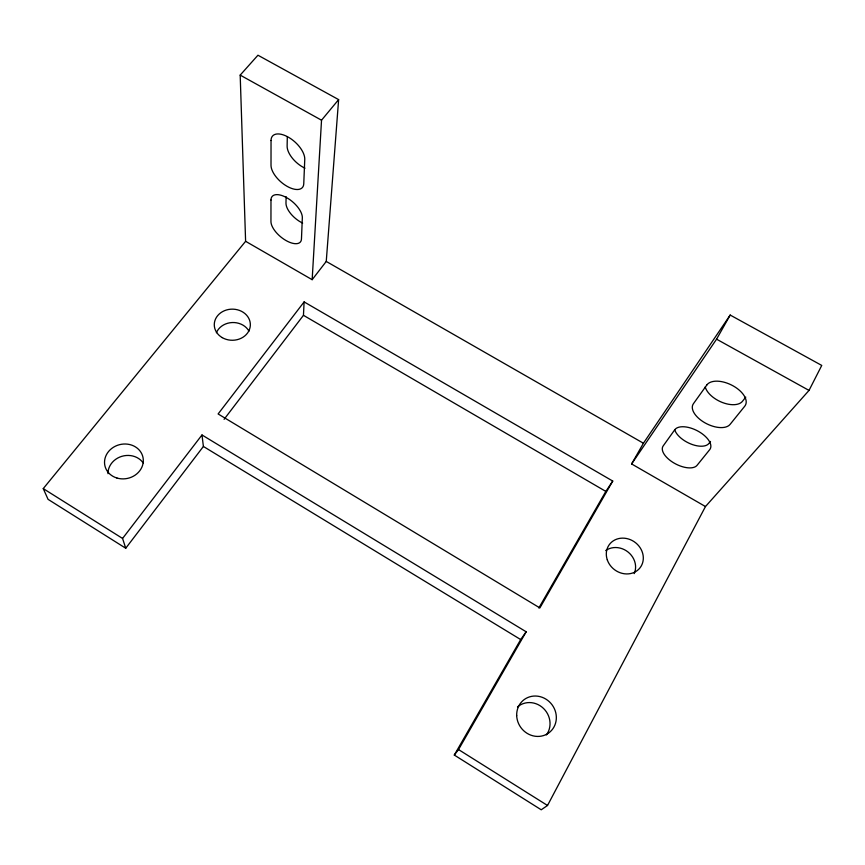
<?xml version="1.0" encoding="UTF-8"?>
<svg xmlns="http://www.w3.org/2000/svg" width="865" height="865" viewBox="0 0 865 865"><rect width="100%" height="100%" fill="white"/><g stroke="black" fill="none" stroke-linecap="round" stroke-linejoin="round"><path stroke-width="1.3" d="M286.11 196.658L285.98 203.091A18.316 8.92 40 0 0 302.642 223.105M287.31 136.821L287.126 146.088A19.754 10.185 41.5 0 0 304.956 168.188M224.078 419.341L303.453 315.314L304.112 301.907L612.744 481.059L539.868 607.933L218.11 413.957L304.112 301.907M245.606 241.303L312.157 279.687L321.531 120.203L338.626 99.616L257.954 55.219L240.189 75.114L245.606 241.303L43.25 488.606L48.062 499.343L125.739 548.237L203.394 446.459L201.988 434.965L526.169 631.785L458.526 749.566L454.298 755.059L541.22 809.781L547.523 805.477L705.472 506.544L809.024 390.418L821.75 365.43L730.19 315.055L643.419 443.237L631.612 463.943L705.472 506.544M312.157 279.687L326.246 261.435L338.626 99.616M631.612 463.943L716.577 339.177L730.19 315.055M454.298 755.059L520.687 639.559L526.169 631.785M538.83 607.987L605.835 491.407L612.744 481.059M125.739 548.237L122.571 538.452L201.988 434.965M710.511 441.453L708.911 443.464A19.398 9.839 27 0 1 690.724 443.94A19.398 9.839 27 0 1 674.668 429.624M745.781 397.132L742.473 401.295A20.911 11.386 26 0 1 722.383 402.495A20.911 11.386 26 0 1 705.245 386.914M240.189 75.114L321.531 120.203M716.577 339.177L809.024 390.418M326.246 261.435L643.419 443.237M303.453 315.314L605.835 491.407M203.394 446.459L520.687 639.559M43.25 488.606L122.571 538.452M458.526 749.566L547.523 805.477M517.529 706.921A20.263 18.933 53.6 0 1 543.512 708.435A20.263 18.933 53.6 0 1 546.41 734.926M605.695 550.572A18.846 16.824 37.3 0 1 628.141 552.097A18.846 16.824 37.3 0 1 634.207 573.603M107.974 473.674A19.095 17.03 -13.4 0 1 121.716 456.363A19.095 17.03 -13.4 0 1 143.179 462.916M216.401 332.722A17.689 15.343 -0.5 0 1 232.101 322.548A17.689 15.343 -0.5 0 1 248.969 331.133M270.983 200.01L270.95 221.548A18.479 8.672 39.7 0 0 285.991 240.524A18.479 8.672 39.7 0 0 301.463 239L302.339 217.85A19.041 9.147 40.3 0 0 286.899 197.804A19.041 9.147 40.3 0 0 270.983 200.01M271.037 140.498L271.015 165.334A19.938 9.926 41.2 0 0 287.137 186.353A19.938 9.926 41.2 0 0 303.756 183.812L304.761 159.409A20.598 10.499 41.9 0 0 288.175 137.081A20.598 10.499 41.9 0 0 271.037 140.498M674.743 429.786L663.185 445.929A19.581 9.591 27.4 0 0 674.343 463.229A19.581 9.591 27.4 0 0 697.071 465.316L709.689 449.681A20.165 10.153 27 0 0 698.531 431.43A20.165 10.153 27 0 0 674.743 429.786M706.856 384.957L693.416 403.717A21.128 11.104 26.4 0 0 705.04 422.877A21.128 11.104 26.4 0 0 730.071 424.401L744.743 406.215A21.82 11.818 25.9 0 0 733.163 385.898A21.82 11.818 25.9 0 0 706.856 384.957M516.686 715.539A20.717 19.311 52.7 0 0 546.994 734.071A20.717 19.311 52.7 0 0 545.847 699.082A20.717 19.311 52.7 0 0 516.686 715.539M116.926 478.021A19.495 17.332 -12.9 0 0 143.082 457.877A19.495 17.332 -12.9 0 0 111.736 448.448A19.495 17.332 -12.9 0 0 116.926 478.021M607.284 559.85A19.246 17.105 36.8 0 0 638.727 569.278A19.246 17.105 36.8 0 0 628.423 538.982A19.246 17.105 36.8 0 0 607.284 559.85M222.208 337.61A18.046 15.57 -0.2 0 0 250.309 325.781A18.046 15.57 -0.2 0 0 224.413 310.719A18.046 15.57 -0.2 0 0 222.208 337.61"/></g></svg>
